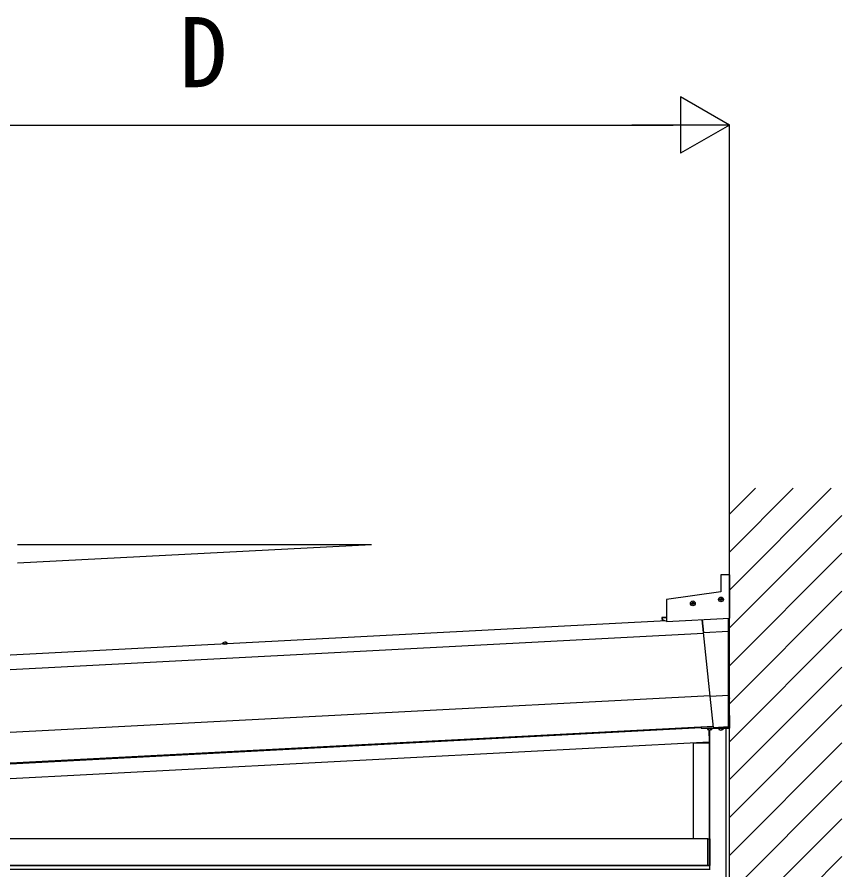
# Model space of a CAD drawing. Units: millimetres, scale not verified. Extents: x -8750 to 8750, y -13000 to 12944.
# Drawn here: x 4942 to 6408, y 5376 to 6891 of the extents above; entities that cross this region are included whole.
import ezdxf
from ezdxf.enums import TextEntityAlignment as Align

# ---------------------------------------------------------------- set-up
doc = ezdxf.new("R2010")
doc.units = ezdxf.units.MM
doc.header["$LTSCALE"] = 70
doc.layers.add('0-4_YKK_A1', color=4, linetype='Continuous')
doc.layers.add('0-5_YKK_D', color=6, linetype='Continuous')
doc.styles.add('ＭＳ ゴシック', font='')
doc.styles.get('ＭＳ ゴシック').set_extended_font_data('MS Gothic')

msp = doc.modelspace()

# ---------------------------------------------------------------- linework, layer by layer
at = {"layer": '0-4_YKK_A1'}
for p, q in [((6207.7, 2484.4), (6207.7, 6054.45)), ((6207.7, 6008.29), (6253.86, 6054.45)), ((6207.7, 5940.94), (6321.21, 6054.45)), ((6207.7, 5873.59), (6388.57, 6054.45)), ((6207.7, 5806.23), (6407.7, 6006.23)), ((5572.01, 5954.21), (4942.57, 5921.22)), ((5572.01, 5954.21), (4942.57, 5954.21)), ((6207.7, 5738.88), (6407.7, 5938.88)), ((6192.7, 5900.51), (6192.7, 5870.51)), ((6207.7, 5900.51), (6192.7, 5900.51)), ((6207.7, 5900.51), (6207.7, 5823.38)), ((6207.7, 5671.53), (6407.7, 5871.53)), ((6138.55, 5850.38), (6141.82, 5850.38)), ((6138.55, 5849.53), (6141.82, 5849.53)), ((6140.74, 5850.35), (6141.73, 5850.35)), ((6140.74, 5849.55), (6141.73, 5849.55)), ((6141.73, 5850.35), (6142.24, 5850.49)), ((6141.73, 5849.55), (6142.24, 5849.41)), ((6142.38, 5848.91), (6142.24, 5849.41)), ((6142.38, 5847.91), (6142.38, 5848.91)), ((6143.17, 5851.99), (6143.17, 5851)), ((6143.17, 5851), (6143.31, 5850.49)), ((6143.17, 5848.91), (6143.31, 5849.41)), ((6143.17, 5847.91), (6143.17, 5848.91)), ((6143.82, 5850.35), (6143.31, 5850.49)), ((6143.82, 5849.55), (6143.31, 5849.41)), ((6143.73, 5850.38), (6147, 5850.38)), ((6143.73, 5849.53), (6147, 5849.53)), ((6144.81, 5850.35), (6143.82, 5850.35)), ((6144.81, 5849.55), (6143.82, 5849.55)), ((6188.55, 5857.4), (6191.82, 5857.4)), ((6188.55, 5856.55), (6191.82, 5856.55)), ((6190.74, 5857.38), (6191.73, 5857.38)), ((6190.74, 5856.58), (6191.73, 5856.58)), ((6191.73, 5857.38), (6192.24, 5857.51)), ((6191.73, 5856.58), (6192.24, 5856.44)), ((6192.38, 5855.93), (6192.24, 5856.44)), ((6192.38, 5854.94), (6192.38, 5855.93)), ((6193.17, 5859.02), (6193.17, 5858.02)), ((6193.17, 5858.02), (6193.31, 5857.51)), ((6193.17, 5855.93), (6193.31, 5856.44)), ((6193.17, 5854.94), (6193.17, 5855.93)), ((6193.82, 5857.38), (6193.31, 5857.51)), ((6193.82, 5856.58), (6193.31, 5856.44)), ((6193.73, 5857.4), (6197, 5857.4)), ((6193.73, 5856.55), (6197, 5856.55)), ((6194.81, 5857.38), (6193.82, 5857.38)), ((6194.81, 5856.58), (6193.82, 5856.58)), ((6095.7, 5819.09), (4165.37, 5717.93)), ((6087.73, 5824.41), (6088.03, 5818.69)), ((6087.86, 5821.91), (6093.61, 5818.98)), ((6095.7, 5825.32), (6088.2, 5824.93)), ((6088.23, 5824.43), (6095.7, 5824.82)), ((6088.23, 5824.43), (6088.37, 5821.65)), ((6095.7, 5824.32), (6088.25, 5823.93)), ((6161.67, 5798.48), (6159.23, 5820.84)), ((6206.31, 5800.82), (6206.4, 5823.31)), ((6206.45, 5823.31), (6206.31, 5800.82)), ((6207.7, 5604.18), (6407.7, 5804.18)), ((6161.86, 5796.72), (4166.72, 5692.16)), ((6173.56, 5685.35), (6161.67, 5798.48)), ((6206.31, 5687.06), (6206.31, 5800.82)), ((5307.52, 5778.28), (5307.64, 5779.27)), ((5307.52, 5778.28), (5307.63, 5777.79)), ((5307.63, 5777.79), (5315.27, 5778.19)), ((5309.02, 5780.44), (5310.29, 5778.19)), ((5310.29, 5778.19), (5311.47, 5777.64)), ((5312.58, 5778.31), (5311.47, 5777.64)), ((5313.61, 5780.69), (5312.58, 5778.31)), ((5315.33, 5778.69), (5315.11, 5779.66)), ((6207.4, 5729.5), (6206.31, 5729.5)), ((6207.7, 5536.83), (6407.7, 5736.83)), ((6207.7, 5693.8), (6207.7, 5729.2)), ((6173.55, 5685.47), (4172.57, 5580.6)), ((6173.56, 5685.35), (6206.31, 5687.06)), ((6179.47, 5629.29), (6173.56, 5685.35)), ((6206.3, 5630.69), (6206.31, 5687.06)), ((6206.31, 5693.5), (6207.4, 5693.5)), ((6207.7, 5682), (6207.7, 5681.1)), ((6207.7, 5469.48), (6407.7, 5669.48)), ((6207.4, 5665.5), (6206.31, 5665.5)), ((6207.7, 5629.8), (6207.7, 5665.2)), ((6207.7, 5650.5), (6206.3, 5650.5)), ((6207.7, 5650.5), (6207.7, 5628)), ((6179.24, 5631.41), (4175.41, 5526.39)), ((4480.2, 5541.45), (6157.7, 5629.36)), ((6157.7, 5630.28), (6157.7, 5629.8)), ((6157.7, 5630.28), (6157.7, 5628)), ((6157.7, 5628), (6207.7, 5628)), ((6168.79, 5627.5), (6168.96, 5626.53)), ((6176.52, 5628), (6168.88, 5628)), ((6170.4, 5625.42), (6171.56, 5627.74)), ((6170.94, 5625.24), (6172.08, 5603.58)), ((6171.56, 5627.74), (6172.7, 5628.35)), ((6173.85, 5627.74), (6172.7, 5628.35)), ((6173.2, 5376.41), (6173.2, 5625.02)), ((6175, 5625.42), (6173.85, 5627.74)), ((6176.61, 5627.5), (6176.44, 5626.53)), ((6176.61, 5627.5), (6176.52, 5628)), ((6179.42, 5629.73), (6206.3, 5631.14)), ((6179.47, 5629.29), (6206.3, 5630.69)), ((6188.79, 5627.5), (6188.96, 5626.53)), ((6196.52, 5628), (6188.88, 5628)), ((6190.4, 5625.42), (6191.56, 5627.74)), ((6191.56, 5627.74), (6192.7, 5628.35)), ((6193.85, 5627.74), (6192.7, 5628.35)), ((6195, 5625.42), (6193.85, 5627.74)), ((6196.61, 5627.5), (6196.44, 5626.53)), ((6196.61, 5627.5), (6196.52, 5628)), ((6201.7, 3252.4), (6201.7, 5628)), ((6207.7, 3252.4), (6207.7, 5629.5)), ((6172.08, 5603.58), (4481.1, 5514.96)), ((6143.2, 5601.4), (6143.2, 5431.4)), ((6172, 5601.4), (6143.2, 5601.4)), ((6172, 5601.4), (6172, 5431.4)), ((6207.7, 5402.12), (6407.7, 5602.12)), ((6207.7, 5334.77), (6407.7, 5534.77)), ((6207.7, 5267.42), (6407.7, 5467.42)), ((6169.7, 5431.4), (4483.2, 5431.4)), ((6170, 5384.4), (6170, 5431.4)), ((6172.9, 5384.4), (6172.9, 5431.4)), ((6207.7, 5200.07), (6407.7, 5400.07)), ((4475.7, 5384.4), (6172.7, 5384.4)), ((6172.7, 5384.4), (4475.7, 5384.4)), ((6172.7, 5376.4), (6172.7, 5384.4)), ((6172.7, 5376.4), (6172.7, 5384.4)), ((6172.7, 5377.4), (4475.7, 5377.4))]:
    msp.add_line(p, q, dxfattribs=at)
for points in [[(6192.7, 5870.51), (6095.7, 5856.88), (6095.7, 5817.51), (6207.7, 5823.38)], [(6142.38, 5851.99), (6142.38, 5851), (6142.24, 5850.49)], [(6192.38, 5859.02), (6192.38, 5858.02), (6192.24, 5857.51)], [(6159.18, 5820.84), (6161.67, 5798.48), (6206.31, 5800.82)], [(5307.52, 5778.28), (5315.33, 5778.69), (5315.27, 5778.19)], [(6176.61, 5627.5), (6168.79, 5627.5), (6168.88, 5628)], [(6196.61, 5627.5), (6188.79, 5627.5), (6188.88, 5628)]]:
    msp.add_lwpolyline(points, dxfattribs=at)
msp.add_lwpolyline([(6169.7, 5431.4), (6173.2, 5431.4), (6173.2, 5384.4), (6169.7, 5384.4)], close=True, dxfattribs=at)
for centre in [(6142.78, 5849.95), (6192.78, 5856.98)]:
    msp.add_circle(centre, 4.25, dxfattribs=at)
for centre, radius, start, end in [((6142.85, 5849.95), 2.15, 169.27785, 190.72215), ((6142.78, 5849.88), 2.15, 79.27785, 100.72215), ((6142.7, 5849.95), 2.15, 349.27785, 10.72215), ((6192.85, 5856.98), 2.15, 169.27785, 190.72215), ((6192.78, 5856.9), 2.15, 79.27785, 100.72215), ((6192.78, 5857.05), 2.15, 259.27785, 280.72215), ((6192.7, 5856.98), 2.15, 349.27785, 10.72215), ((6142.78, 5850.03), 2.15, 259.27785, 280.72215), ((6088.23, 5824.43), 0.5, 93, 183), ((5308.53, 5779.16), 0.9, 123.63591, 173), ((5311.63, 5774.49), 6.5, 62.36409, 123.63591), ((5314.23, 5779.46), 0.9, 13, 62.36409), ((6207.4, 5729.2), 0.3, 359.99709, 90), ((6207.4, 5693.8), 0.3, 270, 359.99709), ((6207.4, 5665.2), 0.3, 359.99709, 90), ((6169.85, 5626.68), 0.9, 190, 239.36409), ((6172.7, 5631.5), 6.5, 239.36409, 300.63591), ((6175.55, 5626.68), 0.9, 300.63591, 350), ((6189.85, 5626.68), 0.9, 190, 239.36409), ((6192.7, 5631.5), 6.5, 239.36409, 300.63591), ((6195.55, 5626.68), 0.9, 300.63591, 350)]:
    msp.add_arc(centre, radius, start, end, dxfattribs=at)
at = {"layer": '0-5_YKK_D'}
for p, q in [((6207.7, 6699.5), (6121.1, 6749.5)), ((6121.1, 6749.5), (6121.1, 6649.5)), ((4515.2, 6699.5), (6107.7, 6699.5)), ((6207.7, 6699.5), (6034.49, 6699.5)), ((6207.7, 6699.5), (6121.1, 6649.5)), ((6207.7, 6000.51), (6207.7, 6700.5))]:
    msp.add_line(p, q, dxfattribs=at)

# ---------------------------------------------------------------- texts
at = {"layer": '0-5_YKK_D', "style": 'ＭＳ ゴシック'}
msp.add_text('D', height=124.6, dxfattribs=at).set_placement((5230.8, 6729.5), align=Align.BOTTOM_LEFT)

doc.saveas('drawing.dxf')
